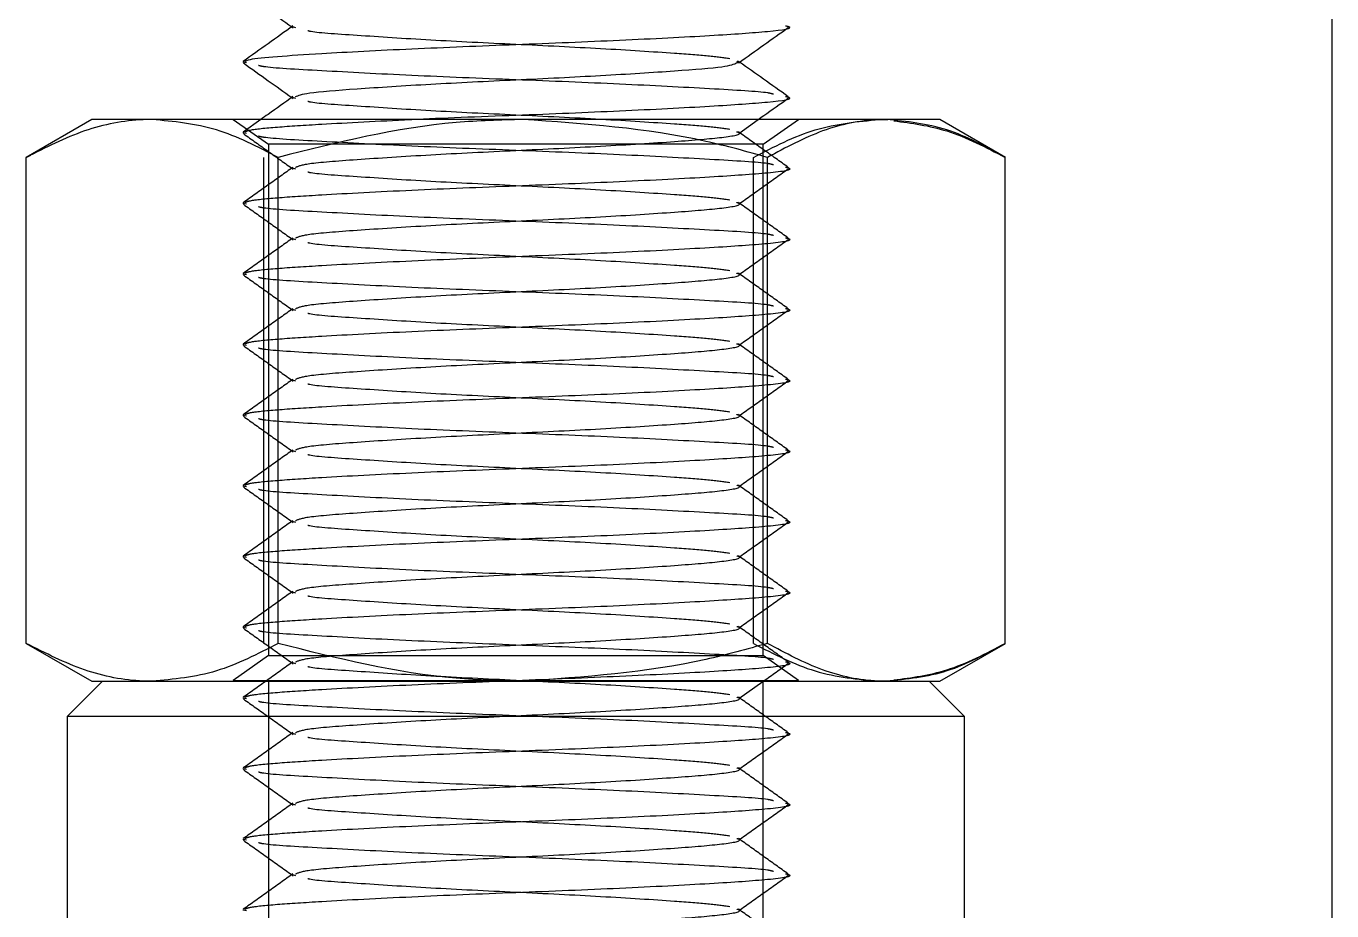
# Model space of a CAD drawing. Header units: metres. Extents: x 0 to 63075, y 0 to 44550.
# Drawn here: x 14063.64 to 14100.59, y 26806.64 to 26831.69 of the extents above; entities that cross this region are included whole.
import ezdxf

# ---------------------------------------------------------------- set-up
doc = ezdxf.new("R2010")
doc.units = ezdxf.units.M
doc.header["$LTSCALE"] = 75
doc.linetypes.add('HIDDEN2', pattern=[4.7625, 3.175, -1.5875])
for name, color, linetype in [('SDM', 7, 'Continuous'), ('SL4', 4, 'Continuous'), ('ST1', 7, 'HIDDEN2')]:
    doc.layers.add(name, color=color, linetype=linetype)

# ---------------------------------------------------------------- blocks, each defined once
blk = doc.blocks.new('A$Ca53c419a')
at = {"layer": 'SL4'}
for p, q in [((413.617, 532.723), (412.544, 530.865)), ((413.616, 532.719), (413.556, 532.592)), ((413.616, 532.719), (427.372, 532.719)), ((428.444, 530.865), (427.371, 532.723)), ((427.372, 532.719), (427.433, 532.592)), ((411.544, 531.565), (390.544, 531.565)), ((412.544, 530.565), (411.544, 531.565)), ((411.544, 506.165), (411.544, 531.565)), ((412.544, 530.865), (412.544, 529.156)), ((428.444, 529.156), (428.444, 530.865)), ((412.544, 529.156), (412.544, 518.665)), ((428.444, 518.665), (428.444, 529.156)), ((430.046, 526.485), (430.069, 526.592)), ((413.616, 525.592), (427.372, 525.592)), ((412.544, 518.665), (412.544, 508.374)), ((428.444, 508.374), (428.444, 518.665)), ((412.537, 511.871), (412.544, 511.862)), ((413.616, 511.738), (427.372, 511.738)), ((412.544, 508.374), (412.544, 506.865)), ((428.444, 506.865), (428.444, 508.374)), ((411.544, 506.165), (412.544, 507.165)), ((412.544, 506.865), (413.617, 505.007)), ((427.371, 505.007), (428.444, 506.865)), ((390.544, 506.165), (411.544, 506.165)), ((413.616, 505.011), (427.372, 505.011)), ((1004.763, 495.765), (54.76, 495.765))]:
    blk.add_line(p, q, dxfattribs=at)
for points, knots in [([(412.544, 529.156), (412.545, 529.24), (412.555, 529.88), (412.789, 531.086), (413.339, 532.172), (413.616, 532.719)], [0, 0, 0, 0, 0.070099, 0.530789, 1, 1, 1, 1]), ([(428.444, 529.156), (428.443, 529.24), (428.433, 529.88), (428.199, 531.086), (427.65, 532.172), (427.372, 532.719)], [0, 0, 0, 0, 0.0700986, 0.5307888, 1, 1, 1, 1]), ([(413.616, 525.592), (413.316, 526.171), (412.712, 527.339), (412.6, 528.547), (412.544, 529.156)], [0, 0, 0, 0, 0.495458, 1, 1, 1, 1]), ([(427.372, 525.592), (427.672, 526.171), (428.276, 527.339), (428.388, 528.547), (428.444, 529.156)], [0, 0, 0, 0, 0.495458, 1, 1, 1, 1]), ([(430.045, 526.574), (429.878, 526.339), (429.552, 525.882), (429.227, 525.425), (429.069, 525.203)], [0, 0, 0, 0, 0.514473, 1, 1, 1, 1]), ([(431.093, 525.169), (430.926, 525.404), (430.591, 525.873), (430.257, 526.342), (430.09, 526.577)], [0, 0, 0, 0, 0.499958, 1, 1, 1, 1]), ([(430.09, 526.534), (430.109, 526.499), (430.159, 526.411), (430.231, 525.682), (430.325, 524.228), (430.448, 521.902), (430.569, 518.864), (430.689, 515.832), (430.825, 513.243), (430.938, 511.611), (431.032, 510.937), (431.082, 511.195), (431.088, 511.229)], [0, 0, 0, 0, 0.055573, 0.142553, 0.229074, 0.356478, 0.480628, 0.604778, 0.732181, 0.854555, 0.980855, 1, 1, 1, 1]), ([(432.045, 526.574), (431.878, 526.339), (431.552, 525.882), (431.227, 525.425), (431.069, 525.203)], [0, 0, 0, 0, 0.514473, 1, 1, 1, 1]), ([(429.093, 525.169), (428.926, 525.404), (428.709, 525.707), (428.493, 526.011), (428.444, 526.08)], [0, 0, 0, 0, 0.772912, 1, 1, 1, 1]), ([(412.544, 518.665), (412.56, 519.295), (412.619, 521.64), (413.195, 523.923), (413.616, 525.592)], [0, 0, 0, 0, 0.2686336, 1, 1, 1, 1]), ([(428.444, 518.665), (428.428, 519.295), (428.369, 521.64), (427.793, 523.923), (427.372, 525.592)], [0, 0, 0, 0, 0.2686336, 1, 1, 1, 1]), ([(429.092, 525.098), (429.128, 525.013), (429.206, 524.829), (429.312, 523.431), (429.448, 521.355), (429.569, 518.865), (429.689, 516.376), (429.825, 514.297), (429.934, 512.873), (430.015, 512.687), (430.055, 512.597)], [0, 0, 0, 0, 0.107376, 0.234332, 0.366515, 0.495318, 0.62412, 0.756304, 0.883259, 1, 1, 1, 1]), ([(428.444, 521.846), (428.445, 521.831), (428.489, 520.989), (428.568, 518.819), (428.689, 515.844), (428.825, 513.24), (428.938, 511.611), (429.032, 510.937), (429.082, 511.195), (429.088, 511.229)], [0, 0, 0, 0, 0.003435, 0.195695, 0.387955, 0.585253, 0.774762, 0.970352, 1, 1, 1, 1]), ([(413.616, 511.738), (413.454, 512.319), (412.826, 514.577), (412.664, 516.923), (412.544, 518.665)], [0, 0, 0, 0, 0.257551, 1, 1, 1, 1]), ([(427.372, 511.738), (427.534, 512.319), (428.162, 514.577), (428.324, 516.923), (428.444, 518.665)], [0, 0, 0, 0, 0.257551, 1, 1, 1, 1]), ([(429.088, 511.151), (429.256, 511.386), (429.583, 511.845), (429.91, 512.304), (430.069, 512.528)], [0, 0, 0, 0, 0.512177, 1, 1, 1, 1]), ([(430.053, 512.55), (430.221, 512.316), (430.555, 511.847), (430.889, 511.377), (431.056, 511.143)], [0, 0, 0, 0, 0.499967, 1, 1, 1, 1]), ([(428.444, 512.002), (428.481, 511.95), (428.685, 511.664), (428.889, 511.377), (429.056, 511.143)], [0, 0, 0, 0, 0.180881, 1, 1, 1, 1]), ([(412.544, 508.374), (412.545, 508.454), (412.555, 509.058), (412.789, 510.196), (413.339, 511.221), (413.616, 511.738)], [0, 0, 0, 0, 0.070099, 0.530789, 1, 1, 1, 1]), ([(428.444, 508.374), (428.443, 508.454), (428.433, 509.058), (428.199, 510.196), (427.65, 511.221), (427.372, 511.738)], [0, 0, 0, 0, 0.0700986, 0.5307888, 1, 1, 1, 1]), ([(413.616, 505.011), (413.316, 505.557), (412.712, 506.659), (412.6, 507.799), (412.544, 508.374)], [0, 0, 0, 0, 0.495458, 1, 1, 1, 1]), ([(427.372, 505.011), (427.672, 505.557), (428.276, 506.659), (428.388, 507.799), (428.444, 508.374)], [0, 0, 0, 0, 0.495458, 1, 1, 1, 1])]:
    blk.add_open_spline(points, degree=3, knots=knots, dxfattribs=at)
at = {"layer": 'ST1'}
for p, q in [((412.569, 526.865), (412.544, 526.865)), ((412.569, 526.865), (412.569, 510.865)), ((413.27, 525.865), (412.569, 526.865)), ((428.444, 526.865), (427.744, 525.865)), ((406.046, 526.485), (406.069, 526.592)), ((408.046, 526.485), (408.069, 526.592)), ((410.046, 526.485), (410.069, 526.592)), ((412.046, 526.485), (412.069, 526.592)), ((414.046, 526.485), (414.069, 526.592)), ((416.046, 526.485), (416.069, 526.592)), ((418.046, 526.485), (418.069, 526.592)), ((420.046, 526.485), (420.069, 526.592)), ((422.046, 526.485), (422.069, 526.592)), ((424.046, 526.485), (424.069, 526.592)), ((426.046, 526.485), (426.069, 526.592)), ((428.046, 526.485), (428.069, 526.592)), ((428.444, 526.08), (428.09, 526.577)), ((413.616, 525.992), (427.372, 525.992)), ((412.544, 525.865), (387.544, 525.865)), ((413.27, 525.865), (413.27, 518.748)), ((427.744, 525.865), (413.27, 525.865)), ((427.744, 511.865), (427.744, 525.865)), ((407.042, 525.085), (407.069, 525.186)), ((409.042, 525.085), (409.069, 525.186)), ((411.042, 525.085), (411.069, 525.186)), ((413.042, 525.085), (413.069, 525.186)), ((415.042, 525.085), (415.069, 525.186)), ((417.042, 525.085), (417.069, 525.186)), ((419.042, 525.085), (419.069, 525.186)), ((421.042, 525.085), (421.069, 525.186)), ((423.042, 525.085), (423.069, 525.186)), ((425.042, 525.085), (425.069, 525.186)), ((427.042, 525.085), (427.069, 525.186)), ((429.069, 525.203), (429.041, 525.164)), ((429.042, 525.085), (429.069, 525.186)), ((431.069, 525.203), (431.041, 525.164)), ((431.042, 525.085), (431.069, 525.186)), ((412.569, 518.856), (412.544, 519.065)), ((413.27, 518.748), (413.27, 511.865)), ((412.053, 512.55), (412.537, 511.871)), ((428.053, 512.55), (428.444, 512.002)), ((430.069, 512.528), (430.093, 512.561)), ((413.616, 512.138), (427.372, 512.138)), ((387.544, 511.865), (412.544, 511.865)), ((412.569, 510.865), (413.27, 511.865)), ((413.27, 511.865), (427.744, 511.865)), ((427.744, 511.865), (428.444, 510.865)), ((412.544, 510.865), (412.569, 510.865)), ((412.544, 508.574), (412.549, 508.343)), ((428.444, 508.574), (428.439, 508.343))]:
    blk.add_line(p, q, dxfattribs=at)
for points, knots in [([(407.093, 525.169), (406.926, 525.404), (406.591, 525.873), (406.257, 526.342), (406.09, 526.577)], [0, 0, 0, 0, 0.499958, 1, 1, 1, 1]), ([(406.09, 526.534), (406.109, 526.499), (406.159, 526.411), (406.231, 525.682), (406.325, 524.228), (406.448, 521.902), (406.569, 518.864), (406.689, 515.832), (406.825, 513.243), (406.938, 511.611), (407.032, 510.937), (407.082, 511.195), (407.088, 511.229)], [0, 0, 0, 0, 0.055573, 0.142553, 0.229074, 0.356478, 0.480628, 0.604778, 0.732181, 0.854555, 0.980855, 1, 1, 1, 1]), ([(408.045, 526.574), (407.878, 526.339), (407.543, 525.869), (407.208, 525.399), (407.041, 525.164)], [0, 0, 0, 0, 0.500089, 1, 1, 1, 1]), ([(409.093, 525.169), (408.926, 525.404), (408.591, 525.873), (408.257, 526.342), (408.09, 526.577)], [0, 0, 0, 0, 0.499958, 1, 1, 1, 1]), ([(408.09, 526.534), (408.109, 526.499), (408.159, 526.411), (408.231, 525.682), (408.325, 524.228), (408.448, 521.902), (408.569, 518.864), (408.689, 515.832), (408.825, 513.243), (408.938, 511.611), (409.032, 510.937), (409.082, 511.195), (409.088, 511.229)], [0, 0, 0, 0, 0.055573, 0.142553, 0.229074, 0.356478, 0.480628, 0.604778, 0.732181, 0.854555, 0.980855, 1, 1, 1, 1]), ([(410.045, 526.574), (409.878, 526.339), (409.543, 525.869), (409.208, 525.399), (409.041, 525.164)], [0, 0, 0, 0, 0.500089, 1, 1, 1, 1]), ([(411.093, 525.169), (410.926, 525.404), (410.591, 525.873), (410.257, 526.342), (410.09, 526.577)], [0, 0, 0, 0, 0.4999583, 1, 1, 1, 1]), ([(410.09, 526.534), (410.109, 526.499), (410.159, 526.411), (410.231, 525.682), (410.325, 524.228), (410.448, 521.902), (410.569, 518.864), (410.689, 515.832), (410.825, 513.243), (410.938, 511.611), (411.032, 510.937), (411.082, 511.195), (411.088, 511.229)], [0, 0, 0, 0, 0.055573, 0.142553, 0.229074, 0.356478, 0.480628, 0.604778, 0.732181, 0.854555, 0.980855, 1, 1, 1, 1]), ([(412.045, 526.574), (411.878, 526.339), (411.543, 525.869), (411.208, 525.399), (411.041, 525.164)], [0, 0, 0, 0, 0.500089, 1, 1, 1, 1]), ([(413.093, 525.169), (412.926, 525.404), (412.591, 525.873), (412.257, 526.342), (412.09, 526.577)], [0, 0, 0, 0, 0.499958, 1, 1, 1, 1]), ([(412.09, 526.534), (412.109, 526.499), (412.159, 526.411), (412.231, 525.682), (412.325, 524.228), (412.448, 521.902), (412.569, 518.864), (412.689, 515.832), (412.825, 513.243), (412.938, 511.611), (413.032, 510.937), (413.082, 511.195), (413.088, 511.229)], [0, 0, 0, 0, 0.055573, 0.142553, 0.229074, 0.356478, 0.480628, 0.604778, 0.732181, 0.854555, 0.980855, 1, 1, 1, 1]), ([(414.045, 526.574), (413.878, 526.339), (413.543, 525.869), (413.208, 525.399), (413.041, 525.164)], [0, 0, 0, 0, 0.500089, 1, 1, 1, 1]), ([(415.093, 525.169), (414.926, 525.404), (414.591, 525.873), (414.257, 526.342), (414.09, 526.577)], [0, 0, 0, 0, 0.499958, 1, 1, 1, 1]), ([(414.09, 526.534), (414.109, 526.499), (414.159, 526.411), (414.231, 525.682), (414.325, 524.228), (414.448, 521.902), (414.569, 518.864), (414.689, 515.832), (414.825, 513.243), (414.938, 511.611), (415.032, 510.937), (415.082, 511.195), (415.088, 511.229)], [0, 0, 0, 0, 0.055573, 0.142553, 0.229074, 0.356478, 0.480628, 0.604778, 0.732181, 0.854555, 0.980855, 1, 1, 1, 1]), ([(416.045, 526.574), (415.878, 526.339), (415.543, 525.869), (415.208, 525.399), (415.041, 525.164)], [0, 0, 0, 0, 0.500089, 1, 1, 1, 1]), ([(417.093, 525.169), (416.926, 525.404), (416.591, 525.873), (416.257, 526.342), (416.09, 526.577)], [0, 0, 0, 0, 0.4999583, 1, 1, 1, 1]), ([(416.09, 526.534), (416.109, 526.499), (416.159, 526.411), (416.231, 525.682), (416.325, 524.228), (416.448, 521.902), (416.569, 518.864), (416.689, 515.832), (416.825, 513.243), (416.938, 511.611), (417.032, 510.937), (417.082, 511.195), (417.088, 511.229)], [0, 0, 0, 0, 0.055573, 0.142553, 0.229074, 0.356478, 0.480628, 0.604778, 0.732181, 0.854555, 0.980855, 1, 1, 1, 1]), ([(418.045, 526.574), (417.878, 526.339), (417.543, 525.869), (417.208, 525.399), (417.041, 525.164)], [0, 0, 0, 0, 0.500089, 1, 1, 1, 1]), ([(419.093, 525.169), (418.926, 525.404), (418.591, 525.873), (418.257, 526.342), (418.09, 526.577)], [0, 0, 0, 0, 0.499958, 1, 1, 1, 1]), ([(418.09, 526.534), (418.109, 526.499), (418.159, 526.411), (418.231, 525.682), (418.325, 524.228), (418.448, 521.902), (418.569, 518.864), (418.689, 515.832), (418.825, 513.243), (418.938, 511.611), (419.032, 510.937), (419.082, 511.195), (419.088, 511.229)], [0, 0, 0, 0, 0.055573, 0.142553, 0.229074, 0.356478, 0.480628, 0.604778, 0.732181, 0.854555, 0.980855, 1, 1, 1, 1]), ([(420.045, 526.574), (419.878, 526.339), (419.543, 525.869), (419.208, 525.399), (419.041, 525.164)], [0, 0, 0, 0, 0.500089, 1, 1, 1, 1]), ([(421.093, 525.169), (420.926, 525.404), (420.591, 525.873), (420.257, 526.342), (420.09, 526.577)], [0, 0, 0, 0, 0.499958, 1, 1, 1, 1]), ([(420.09, 526.534), (420.109, 526.499), (420.159, 526.411), (420.231, 525.682), (420.325, 524.228), (420.448, 521.902), (420.569, 518.864), (420.689, 515.832), (420.825, 513.243), (420.938, 511.611), (421.032, 510.937), (421.082, 511.195), (421.088, 511.229)], [0, 0, 0, 0, 0.0555734, 0.1425526, 0.2290743, 0.3564777, 0.4806278, 0.604778, 0.7321813, 0.8545546, 0.980855, 1, 1, 1, 1]), ([(422.045, 526.574), (421.878, 526.339), (421.543, 525.869), (421.208, 525.399), (421.041, 525.164)], [0, 0, 0, 0, 0.500089, 1, 1, 1, 1]), ([(423.093, 525.169), (422.926, 525.404), (422.591, 525.873), (422.257, 526.342), (422.09, 526.577)], [0, 0, 0, 0, 0.4999583, 1, 1, 1, 1]), ([(422.09, 526.534), (422.109, 526.499), (422.159, 526.411), (422.231, 525.682), (422.325, 524.228), (422.448, 521.902), (422.569, 518.864), (422.689, 515.832), (422.825, 513.243), (422.938, 511.611), (423.032, 510.937), (423.082, 511.195), (423.088, 511.229)], [0, 0, 0, 0, 0.055573, 0.142553, 0.229074, 0.356478, 0.480628, 0.604778, 0.732181, 0.854555, 0.980855, 1, 1, 1, 1]), ([(424.045, 526.574), (423.878, 526.339), (423.543, 525.869), (423.208, 525.399), (423.041, 525.164)], [0, 0, 0, 0, 0.500089, 1, 1, 1, 1]), ([(425.093, 525.169), (424.926, 525.404), (424.591, 525.873), (424.257, 526.342), (424.09, 526.577)], [0, 0, 0, 0, 0.499958, 1, 1, 1, 1]), ([(424.09, 526.534), (424.109, 526.499), (424.159, 526.411), (424.231, 525.682), (424.325, 524.228), (424.448, 521.902), (424.569, 518.864), (424.689, 515.832), (424.825, 513.243), (424.938, 511.611), (425.032, 510.937), (425.082, 511.195), (425.088, 511.229)], [0, 0, 0, 0, 0.055573, 0.142553, 0.229074, 0.356478, 0.480628, 0.604778, 0.732181, 0.854555, 0.980855, 1, 1, 1, 1]), ([(426.045, 526.574), (425.878, 526.339), (425.543, 525.869), (425.208, 525.399), (425.041, 525.164)], [0, 0, 0, 0, 0.500089, 1, 1, 1, 1]), ([(427.093, 525.169), (426.926, 525.404), (426.591, 525.873), (426.257, 526.342), (426.09, 526.577)], [0, 0, 0, 0, 0.4999583, 1, 1, 1, 1]), ([(426.09, 526.534), (426.109, 526.499), (426.159, 526.411), (426.231, 525.682), (426.325, 524.228), (426.448, 521.902), (426.569, 518.864), (426.689, 515.832), (426.825, 513.243), (426.938, 511.611), (427.032, 510.937), (427.082, 511.195), (427.088, 511.229)], [0, 0, 0, 0, 0.055573, 0.142553, 0.229074, 0.356478, 0.480628, 0.604778, 0.732181, 0.854555, 0.980855, 1, 1, 1, 1]), ([(428.045, 526.574), (427.878, 526.339), (427.543, 525.869), (427.208, 525.399), (427.041, 525.164)], [0, 0, 0, 0, 0.500089, 1, 1, 1, 1]), ([(428.09, 526.534), (428.109, 526.499), (428.159, 526.411), (428.231, 525.679), (428.325, 524.253), (428.4, 522.741), (428.444, 521.846)], [0, 0, 0, 0, 0.156872, 0.402396, 0.646629, 1, 1, 1, 1]), ([(407.162, 511.571), (407.174, 511.616), (407.228, 511.819), (407.311, 513.318), (407.448, 515.813), (407.569, 518.865), (407.689, 521.918), (407.826, 524.409), (407.908, 525.9), (407.961, 526.102), (407.972, 526.143)], [0, 0, 0, 0, 0.043096, 0.193298, 0.349673, 0.502056, 0.654439, 0.810815, 0.961016, 1, 1, 1, 1]), ([(409.162, 511.571), (409.174, 511.616), (409.228, 511.819), (409.311, 513.318), (409.448, 515.813), (409.569, 518.865), (409.689, 521.918), (409.826, 524.409), (409.908, 525.9), (409.961, 526.102), (409.972, 526.143)], [0, 0, 0, 0, 0.043096, 0.193298, 0.349673, 0.502056, 0.654439, 0.810815, 0.961016, 1, 1, 1, 1]), ([(411.162, 511.571), (411.174, 511.616), (411.228, 511.819), (411.311, 513.318), (411.448, 515.813), (411.569, 518.865), (411.689, 521.918), (411.826, 524.409), (411.908, 525.9), (411.961, 526.102), (411.972, 526.143)], [0, 0, 0, 0, 0.043096, 0.193298, 0.349673, 0.502056, 0.654439, 0.810815, 0.961016, 1, 1, 1, 1]), ([(413.162, 511.571), (413.174, 511.616), (413.228, 511.819), (413.311, 513.318), (413.448, 515.813), (413.569, 518.865), (413.689, 521.918), (413.826, 524.409), (413.908, 525.9), (413.961, 526.102), (413.972, 526.143)], [0, 0, 0, 0, 0.043096, 0.193298, 0.349673, 0.502056, 0.654439, 0.810815, 0.961016, 1, 1, 1, 1]), ([(415.162, 511.571), (415.174, 511.616), (415.228, 511.819), (415.311, 513.318), (415.448, 515.813), (415.569, 518.865), (415.689, 521.918), (415.826, 524.409), (415.908, 525.9), (415.961, 526.102), (415.972, 526.143)], [0, 0, 0, 0, 0.0430959, 0.1932977, 0.3496734, 0.5020562, 0.6544389, 0.8108146, 0.9610164, 1, 1, 1, 1]), ([(417.162, 511.571), (417.174, 511.616), (417.228, 511.819), (417.311, 513.318), (417.448, 515.813), (417.569, 518.865), (417.689, 521.918), (417.826, 524.409), (417.908, 525.9), (417.961, 526.102), (417.972, 526.143)], [0, 0, 0, 0, 0.043096, 0.193298, 0.349673, 0.502056, 0.654439, 0.810815, 0.961016, 1, 1, 1, 1]), ([(419.162, 511.571), (419.174, 511.616), (419.228, 511.819), (419.311, 513.318), (419.448, 515.813), (419.569, 518.865), (419.689, 521.918), (419.826, 524.409), (419.908, 525.9), (419.961, 526.102), (419.972, 526.143)], [0, 0, 0, 0, 0.043096, 0.193298, 0.349673, 0.502056, 0.654439, 0.810815, 0.961016, 1, 1, 1, 1]), ([(421.162, 511.571), (421.174, 511.616), (421.228, 511.819), (421.311, 513.318), (421.448, 515.813), (421.569, 518.865), (421.689, 521.918), (421.826, 524.409), (421.908, 525.9), (421.961, 526.102), (421.972, 526.143)], [0, 0, 0, 0, 0.043096, 0.193298, 0.349673, 0.502056, 0.654439, 0.810815, 0.961016, 1, 1, 1, 1]), ([(423.162, 511.571), (423.174, 511.616), (423.228, 511.819), (423.311, 513.318), (423.448, 515.813), (423.569, 518.865), (423.689, 521.918), (423.826, 524.409), (423.908, 525.9), (423.961, 526.102), (423.972, 526.143)], [0, 0, 0, 0, 0.043096, 0.193298, 0.349673, 0.502056, 0.654439, 0.810815, 0.961016, 1, 1, 1, 1]), ([(425.162, 511.571), (425.174, 511.616), (425.228, 511.819), (425.311, 513.318), (425.448, 515.813), (425.569, 518.865), (425.689, 521.918), (425.826, 524.409), (425.908, 525.9), (425.961, 526.102), (425.972, 526.143)], [0, 0, 0, 0, 0.043096, 0.193298, 0.349673, 0.502056, 0.654439, 0.810815, 0.961016, 1, 1, 1, 1]), ([(427.162, 511.571), (427.174, 511.616), (427.228, 511.819), (427.311, 513.318), (427.448, 515.813), (427.569, 518.865), (427.689, 521.918), (427.826, 524.409), (427.908, 525.9), (427.961, 526.102), (427.972, 526.143)], [0, 0, 0, 0, 0.043096, 0.193298, 0.349673, 0.502056, 0.654439, 0.810815, 0.961016, 1, 1, 1, 1]), ([(429.162, 511.571), (429.174, 511.616), (429.228, 511.819), (429.311, 513.318), (429.448, 515.813), (429.569, 518.865), (429.689, 521.918), (429.826, 524.409), (429.908, 525.9), (429.961, 526.102), (429.972, 526.143)], [0, 0, 0, 0, 0.043096, 0.193298, 0.349673, 0.502056, 0.654439, 0.810815, 0.961016, 1, 1, 1, 1]), ([(405.092, 525.098), (405.128, 525.013), (405.206, 524.829), (405.312, 523.431), (405.448, 521.355), (405.569, 518.863), (405.689, 516.383), (405.825, 514.271), (405.938, 512.911), (406.033, 512.42), (406.084, 512.584), (406.092, 512.609)], [0, 0, 0, 0, 0.103426, 0.225711, 0.353032, 0.477096, 0.60116, 0.728481, 0.850766, 0.976983, 1, 1, 1, 1]), ([(407.092, 525.098), (407.128, 525.013), (407.206, 524.829), (407.312, 523.431), (407.448, 521.355), (407.569, 518.863), (407.689, 516.383), (407.825, 514.271), (407.938, 512.911), (408.033, 512.42), (408.084, 512.584), (408.092, 512.609)], [0, 0, 0, 0, 0.103426, 0.225711, 0.353032, 0.477096, 0.60116, 0.728481, 0.850766, 0.976983, 1, 1, 1, 1]), ([(409.092, 525.098), (409.128, 525.013), (409.206, 524.829), (409.312, 523.431), (409.448, 521.355), (409.569, 518.863), (409.689, 516.383), (409.825, 514.271), (409.938, 512.911), (410.033, 512.42), (410.084, 512.584), (410.092, 512.609)], [0, 0, 0, 0, 0.1034259, 0.2257113, 0.3530321, 0.4770962, 0.6011602, 0.728481, 0.8507664, 0.976983, 1, 1, 1, 1]), ([(411.092, 525.098), (411.128, 525.013), (411.206, 524.829), (411.312, 523.431), (411.448, 521.355), (411.569, 518.863), (411.689, 516.383), (411.825, 514.271), (411.938, 512.911), (412.033, 512.42), (412.084, 512.584), (412.092, 512.609)], [0, 0, 0, 0, 0.103426, 0.225711, 0.353032, 0.477096, 0.60116, 0.728481, 0.850766, 0.976983, 1, 1, 1, 1]), ([(413.092, 525.098), (413.128, 525.013), (413.206, 524.829), (413.312, 523.431), (413.448, 521.355), (413.569, 518.863), (413.689, 516.383), (413.825, 514.271), (413.938, 512.911), (414.033, 512.42), (414.084, 512.584), (414.092, 512.609)], [0, 0, 0, 0, 0.103426, 0.225711, 0.353032, 0.477096, 0.60116, 0.728481, 0.850766, 0.976983, 1, 1, 1, 1]), ([(415.092, 525.098), (415.128, 525.013), (415.206, 524.829), (415.312, 523.431), (415.448, 521.355), (415.569, 518.863), (415.689, 516.383), (415.825, 514.271), (415.938, 512.911), (416.033, 512.42), (416.084, 512.584), (416.092, 512.609)], [0, 0, 0, 0, 0.103426, 0.225711, 0.353032, 0.477096, 0.60116, 0.728481, 0.850766, 0.976983, 1, 1, 1, 1]), ([(417.092, 525.098), (417.128, 525.013), (417.206, 524.829), (417.312, 523.431), (417.448, 521.355), (417.569, 518.863), (417.689, 516.383), (417.825, 514.271), (417.938, 512.911), (418.033, 512.42), (418.084, 512.584), (418.092, 512.609)], [0, 0, 0, 0, 0.103426, 0.225711, 0.353032, 0.477096, 0.60116, 0.728481, 0.850766, 0.976983, 1, 1, 1, 1]), ([(419.092, 525.098), (419.128, 525.013), (419.206, 524.829), (419.312, 523.431), (419.448, 521.355), (419.569, 518.863), (419.689, 516.383), (419.825, 514.271), (419.938, 512.911), (420.033, 512.42), (420.084, 512.584), (420.092, 512.609)], [0, 0, 0, 0, 0.103426, 0.225711, 0.353032, 0.477096, 0.60116, 0.728481, 0.850766, 0.976983, 1, 1, 1, 1]), ([(421.092, 525.098), (421.128, 525.013), (421.206, 524.829), (421.312, 523.431), (421.448, 521.355), (421.569, 518.863), (421.689, 516.383), (421.825, 514.271), (421.938, 512.911), (422.033, 512.42), (422.084, 512.584), (422.092, 512.609)], [0, 0, 0, 0, 0.103426, 0.225711, 0.353032, 0.477096, 0.60116, 0.728481, 0.850766, 0.976983, 1, 1, 1, 1]), ([(423.092, 525.098), (423.128, 525.013), (423.206, 524.829), (423.312, 523.431), (423.448, 521.355), (423.569, 518.863), (423.689, 516.383), (423.825, 514.271), (423.938, 512.911), (424.033, 512.42), (424.084, 512.584), (424.092, 512.609)], [0, 0, 0, 0, 0.103426, 0.225711, 0.353032, 0.477096, 0.60116, 0.728481, 0.850766, 0.976983, 1, 1, 1, 1]), ([(425.092, 525.098), (425.128, 525.013), (425.206, 524.829), (425.312, 523.431), (425.448, 521.355), (425.569, 518.863), (425.689, 516.383), (425.825, 514.271), (425.938, 512.911), (426.033, 512.42), (426.084, 512.584), (426.092, 512.609)], [0, 0, 0, 0, 0.103426, 0.225711, 0.353032, 0.477096, 0.60116, 0.728481, 0.850766, 0.976983, 1, 1, 1, 1]), ([(427.092, 525.098), (427.128, 525.013), (427.206, 524.829), (427.312, 523.431), (427.448, 521.355), (427.569, 518.863), (427.689, 516.383), (427.825, 514.271), (427.938, 512.911), (428.033, 512.42), (428.084, 512.584), (428.092, 512.609)], [0, 0, 0, 0, 0.103426, 0.225711, 0.353032, 0.477096, 0.60116, 0.728481, 0.850766, 0.976983, 1, 1, 1, 1]), ([(406.163, 512.805), (406.188, 512.988), (406.239, 513.354), (406.328, 514.532), (406.448, 516.379), (406.569, 518.861), (406.689, 521.367), (406.826, 523.386), (406.902, 524.57), (406.949, 524.731), (406.953, 524.746)], [0, 0, 0, 0, 0.098651, 0.197725, 0.357803, 0.513786, 0.669769, 0.829847, 0.983594, 1, 1, 1, 1]), ([(408.163, 512.805), (408.188, 512.988), (408.239, 513.354), (408.328, 514.532), (408.448, 516.379), (408.569, 518.861), (408.689, 521.367), (408.826, 523.386), (408.902, 524.57), (408.949, 524.731), (408.953, 524.746)], [0, 0, 0, 0, 0.098651, 0.197725, 0.357803, 0.513786, 0.669769, 0.829847, 0.983594, 1, 1, 1, 1]), ([(410.163, 512.805), (410.188, 512.988), (410.239, 513.354), (410.328, 514.532), (410.448, 516.379), (410.569, 518.861), (410.689, 521.367), (410.826, 523.386), (410.902, 524.57), (410.949, 524.731), (410.953, 524.746)], [0, 0, 0, 0, 0.098651, 0.197725, 0.357803, 0.513786, 0.669769, 0.829847, 0.983594, 1, 1, 1, 1]), ([(412.163, 512.805), (412.188, 512.988), (412.239, 513.354), (412.328, 514.532), (412.448, 516.379), (412.569, 518.861), (412.689, 521.367), (412.826, 523.386), (412.902, 524.57), (412.949, 524.731), (412.953, 524.746)], [0, 0, 0, 0, 0.098651, 0.197725, 0.357803, 0.513786, 0.669769, 0.829847, 0.983594, 1, 1, 1, 1]), ([(414.163, 512.805), (414.188, 512.988), (414.239, 513.354), (414.328, 514.532), (414.448, 516.379), (414.569, 518.861), (414.689, 521.367), (414.826, 523.386), (414.902, 524.57), (414.949, 524.731), (414.953, 524.746)], [0, 0, 0, 0, 0.098651, 0.197725, 0.357803, 0.513786, 0.669769, 0.829847, 0.983594, 1, 1, 1, 1]), ([(416.163, 512.805), (416.188, 512.988), (416.239, 513.354), (416.328, 514.532), (416.448, 516.379), (416.569, 518.861), (416.689, 521.367), (416.826, 523.386), (416.902, 524.57), (416.949, 524.731), (416.953, 524.746)], [0, 0, 0, 0, 0.098651, 0.197725, 0.357803, 0.513786, 0.669769, 0.829847, 0.983594, 1, 1, 1, 1]), ([(418.163, 512.805), (418.188, 512.988), (418.239, 513.354), (418.328, 514.532), (418.448, 516.379), (418.569, 518.861), (418.689, 521.367), (418.826, 523.386), (418.902, 524.57), (418.949, 524.731), (418.953, 524.746)], [0, 0, 0, 0, 0.098651, 0.197725, 0.357803, 0.513786, 0.669769, 0.829847, 0.983594, 1, 1, 1, 1]), ([(420.163, 512.805), (420.188, 512.988), (420.239, 513.354), (420.328, 514.532), (420.448, 516.379), (420.569, 518.861), (420.689, 521.367), (420.826, 523.386), (420.902, 524.57), (420.949, 524.731), (420.953, 524.746)], [0, 0, 0, 0, 0.098651, 0.197725, 0.357803, 0.513786, 0.669769, 0.829847, 0.983594, 1, 1, 1, 1]), ([(422.163, 512.805), (422.188, 512.988), (422.239, 513.354), (422.328, 514.532), (422.448, 516.379), (422.569, 518.861), (422.689, 521.367), (422.826, 523.386), (422.902, 524.57), (422.949, 524.731), (422.953, 524.746)], [0, 0, 0, 0, 0.098651, 0.197725, 0.357803, 0.513786, 0.669769, 0.829847, 0.983594, 1, 1, 1, 1]), ([(424.163, 512.805), (424.188, 512.988), (424.239, 513.354), (424.328, 514.532), (424.448, 516.379), (424.569, 518.861), (424.689, 521.367), (424.826, 523.386), (424.902, 524.57), (424.949, 524.731), (424.953, 524.746)], [0, 0, 0, 0, 0.098651, 0.197725, 0.357803, 0.513786, 0.669769, 0.829847, 0.983594, 1, 1, 1, 1]), ([(426.163, 512.805), (426.188, 512.988), (426.239, 513.354), (426.328, 514.532), (426.448, 516.379), (426.569, 518.861), (426.689, 521.367), (426.826, 523.386), (426.902, 524.57), (426.949, 524.731), (426.953, 524.746)], [0, 0, 0, 0, 0.098651, 0.197725, 0.357803, 0.513786, 0.669769, 0.829847, 0.983594, 1, 1, 1, 1]), ([(428.163, 512.805), (428.188, 512.988), (428.239, 513.354), (428.328, 514.532), (428.448, 516.379), (428.569, 518.861), (428.689, 521.367), (428.826, 523.386), (428.902, 524.57), (428.949, 524.731), (428.953, 524.746)], [0, 0, 0, 0, 0.098651, 0.197725, 0.357803, 0.513786, 0.669769, 0.829847, 0.983594, 1, 1, 1, 1]), ([(430.163, 512.805), (430.188, 512.988), (430.239, 513.354), (430.328, 514.532), (430.448, 516.379), (430.569, 518.861), (430.689, 521.367), (430.826, 523.386), (430.902, 524.57), (430.949, 524.731), (430.953, 524.746)], [0, 0, 0, 0, 0.098651, 0.197725, 0.357803, 0.513786, 0.669769, 0.829847, 0.983594, 1, 1, 1, 1]), ([(405.088, 511.151), (405.256, 511.386), (405.591, 511.856), (405.926, 512.326), (406.093, 512.561)], [0, 0, 0, 0, 0.500092, 1, 1, 1, 1]), ([(406.053, 512.55), (406.221, 512.316), (406.555, 511.847), (406.889, 511.377), (407.056, 511.143)], [0, 0, 0, 0, 0.499967, 1, 1, 1, 1]), ([(407.088, 511.151), (407.256, 511.386), (407.591, 511.856), (407.926, 512.326), (408.093, 512.561)], [0, 0, 0, 0, 0.500092, 1, 1, 1, 1]), ([(408.053, 512.55), (408.221, 512.316), (408.555, 511.847), (408.889, 511.377), (409.056, 511.143)], [0, 0, 0, 0, 0.4999673, 1, 1, 1, 1]), ([(409.088, 511.151), (409.256, 511.386), (409.591, 511.856), (409.926, 512.326), (410.093, 512.561)], [0, 0, 0, 0, 0.500092, 1, 1, 1, 1]), ([(410.053, 512.55), (410.221, 512.316), (410.555, 511.847), (410.889, 511.377), (411.056, 511.143)], [0, 0, 0, 0, 0.4999673, 1, 1, 1, 1]), ([(411.088, 511.151), (411.256, 511.386), (411.591, 511.856), (411.926, 512.326), (412.093, 512.561)], [0, 0, 0, 0, 0.500092, 1, 1, 1, 1]), ([(413.088, 511.151), (413.256, 511.386), (413.591, 511.856), (413.926, 512.326), (414.093, 512.561)], [0, 0, 0, 0, 0.500092, 1, 1, 1, 1]), ([(414.053, 512.55), (414.221, 512.316), (414.555, 511.847), (414.889, 511.377), (415.056, 511.143)], [0, 0, 0, 0, 0.499967, 1, 1, 1, 1]), ([(415.088, 511.151), (415.256, 511.386), (415.591, 511.856), (415.926, 512.326), (416.093, 512.561)], [0, 0, 0, 0, 0.5000921, 1, 1, 1, 1]), ([(416.053, 512.55), (416.221, 512.316), (416.555, 511.847), (416.889, 511.377), (417.056, 511.143)], [0, 0, 0, 0, 0.499967, 1, 1, 1, 1]), ([(417.088, 511.151), (417.256, 511.386), (417.591, 511.856), (417.926, 512.326), (418.093, 512.561)], [0, 0, 0, 0, 0.500092, 1, 1, 1, 1]), ([(418.053, 512.55), (418.221, 512.316), (418.555, 511.847), (418.889, 511.377), (419.056, 511.143)], [0, 0, 0, 0, 0.4999673, 1, 1, 1, 1]), ([(419.088, 511.151), (419.256, 511.386), (419.591, 511.856), (419.926, 512.326), (420.093, 512.561)], [0, 0, 0, 0, 0.500092, 1, 1, 1, 1]), ([(420.053, 512.55), (420.221, 512.316), (420.555, 511.847), (420.889, 511.377), (421.056, 511.143)], [0, 0, 0, 0, 0.499967, 1, 1, 1, 1]), ([(421.088, 511.151), (421.256, 511.386), (421.591, 511.856), (421.926, 512.326), (422.093, 512.561)], [0, 0, 0, 0, 0.500092, 1, 1, 1, 1]), ([(422.053, 512.55), (422.221, 512.316), (422.555, 511.847), (422.889, 511.377), (423.056, 511.143)], [0, 0, 0, 0, 0.499967, 1, 1, 1, 1]), ([(423.088, 511.151), (423.256, 511.386), (423.591, 511.856), (423.926, 512.326), (424.093, 512.561)], [0, 0, 0, 0, 0.500092, 1, 1, 1, 1]), ([(424.053, 512.55), (424.221, 512.316), (424.555, 511.847), (424.889, 511.377), (425.056, 511.143)], [0, 0, 0, 0, 0.499967, 1, 1, 1, 1]), ([(425.088, 511.151), (425.256, 511.386), (425.591, 511.856), (425.926, 512.326), (426.093, 512.561)], [0, 0, 0, 0, 0.500092, 1, 1, 1, 1]), ([(426.053, 512.55), (426.221, 512.316), (426.555, 511.847), (426.889, 511.377), (427.056, 511.143)], [0, 0, 0, 0, 0.4999673, 1, 1, 1, 1]), ([(427.088, 511.151), (427.256, 511.386), (427.591, 511.856), (427.926, 512.326), (428.093, 512.561)], [0, 0, 0, 0, 0.500092, 1, 1, 1, 1]), ([(430.055, 512.597), (430.059, 512.574), (430.072, 512.51), (430.084, 512.571), (430.092, 512.609)], [0, 0, 0, 0, 0.374327, 1, 1, 1, 1]), ([(413.616, 512.138), (413.316, 511.559), (412.712, 510.391), (412.6, 509.183), (412.544, 508.574)], [0, 0, 0, 0, 0.495458, 1, 1, 1, 1]), ([(427.372, 512.138), (427.672, 511.559), (428.276, 510.391), (428.388, 509.183), (428.444, 508.574)], [0, 0, 0, 0, 0.495458, 1, 1, 1, 1]), ([(412.544, 511.862), (412.548, 511.857), (412.718, 511.617), (412.889, 511.377), (413.056, 511.143)], [0, 0, 0, 0, 0.0209894, 1, 1, 1, 1]), ([(412.581, 508.16), (412.647, 507.659), (412.789, 506.592), (413.329, 505.558), (413.616, 505.011)], [0, 0, 0, 0, 0.470027, 1, 1, 1, 1]), ([(428.407, 508.16), (428.341, 507.659), (428.199, 506.592), (427.659, 505.558), (427.372, 505.011)], [0, 0, 0, 0, 0.470027, 1, 1, 1, 1])]:
    blk.add_open_spline(points, degree=3, knots=knots, dxfattribs=at)

msp = doc.modelspace()

# ---------------------------------------------------------------- block references
at = {"layer": 'SDM', "rotation": 90}
msp.add_blockref('A$Ca53c419a', (14596.359, 26400.599), dxfattribs=at)

doc.saveas('drawing.dxf')
